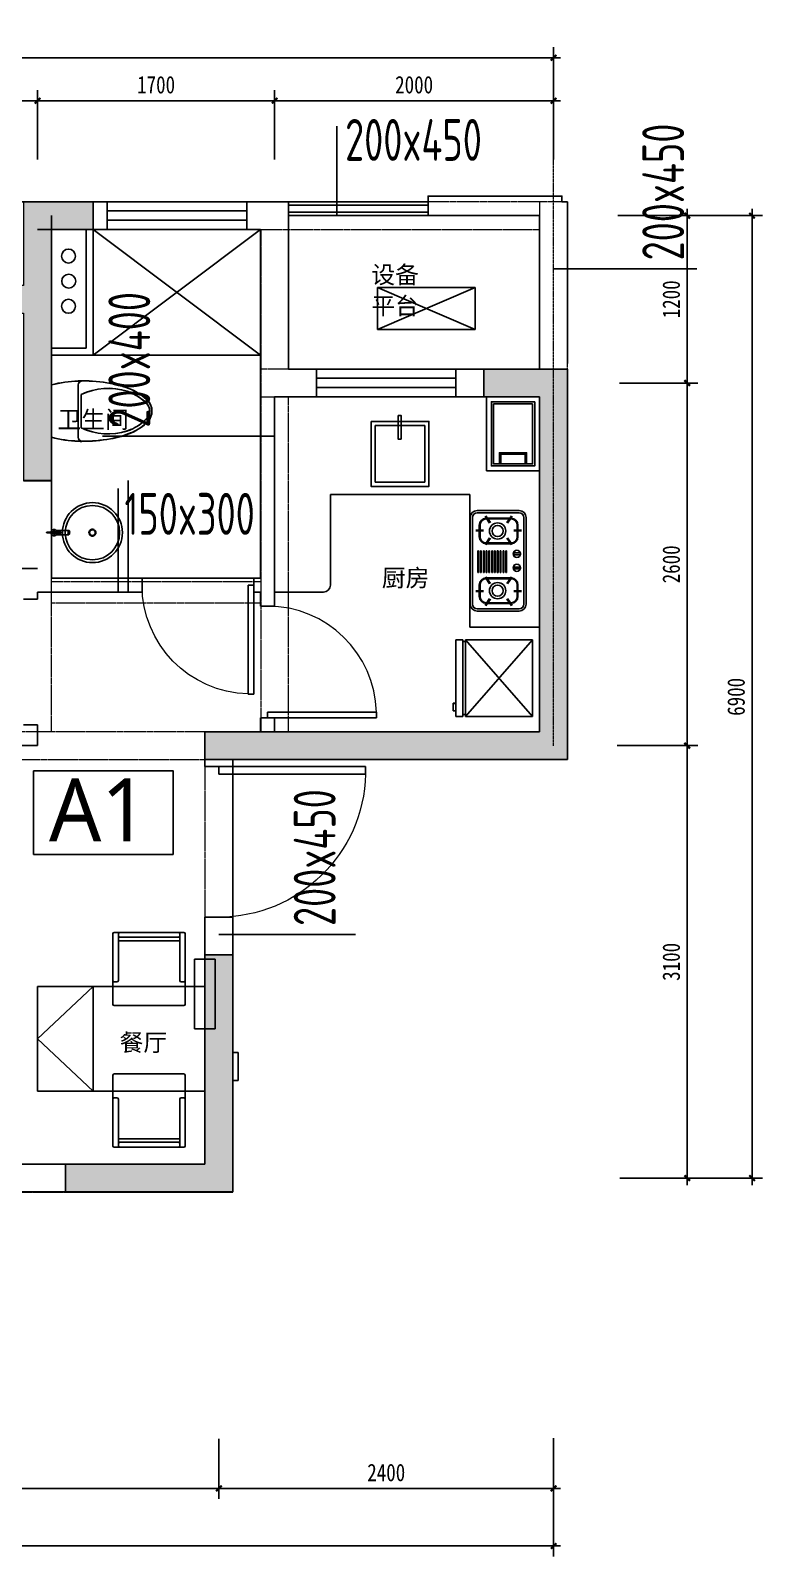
# Model space of a CAD drawing. Extents: x 3479 to 4537415, y 306 to 366510.
# Drawn here: x 4373092 to 4378340, y 271250 to 282190 of the extents above; entities that cross this region are included whole.
import ezdxf

# ---------------------------------------------------------------- set-up
doc = ezdxf.new("R2010")
doc.units = 0
doc.header["$LTSCALE"] = 10
doc.header["$MEASUREMENT"] = 0
doc.header["$PDMODE"] = 35
for name, pattern in [('DASH', [0.35, 0.25, -0.1]), ('DASHED', [0.75, 0.5, -0.25]), ('DOTE', [2.42, 2, -0.2, 0.02, -0.2])]:
    doc.linetypes.add(name, pattern=pattern)
doc.layers.get('Defpoints').update_dxf_attribs({"color": 49, "linetype": 'DASH'})
for name, color, linetype in [('2外包线', 46, 'Continuous'), ('A-OTHER', 136, 'Continuous'), ('COLUMN', 11, 'Continuous'), ('DETAIL_栏杆', 42, 'Continuous'), ('DETAIL_配电柜', 150, 'Continuous'), ('LINE', 137, 'Continuous'), ('P-FIX FURNITURE', 134, 'Continuous'), ('P-FLOOR', 117, 'Continuous'), ('P-FURNITURE', 8, 'Continuous'), ('P-TEXT', 15, 'Continuous'), ('P-TOILET', 134, 'Continuous'), ('P-WALL FIN', 4, 'Continuous'), ('PUB_DIM', 3, 'Continuous'), ('PUB_HATCH', 8, 'Continuous'), ('PUB_户型编号', 20, 'Continuous'), ('UNIT-125-01$0$UNIT-90-03$0$A-HOLE-MECH', 222, 'Continuous'), ('WALL', 2, 'Continuous'), ('WINDOW', 143, 'Continuous'), ('x集中', 2, 'Continuous'), ('y集中', 2, 'Continuous')]:
    doc.layers.add(name, color=color, linetype=linetype)
for name, color, linetype, lineweight in [('BEAM', 4, 'DASHED', 0), ('C-DOTE', 8, 'Continuous', 0), ('CWALL', 10, 'Continuous', 0), ('WALL_HATCH', 254, 'Continuous', 0)]:
    doc.layers.add(name, color=color, linetype=linetype, lineweight=lineweight)
doc.styles.add('-宋体', font='simkai.ttf', dxfattribs={"width": 0.8})
doc.styles.add('WRYH', font='')
doc.styles.add('样式 1', font='yjkeng.shx', dxfattribs={"width": 0.7, "bigfont": 'yjkchn.shx'})
doc.styles.get('WRYH').set_extended_font_data('Microsoft YaHei')
doc.dimstyles.new('DIM-050', dxfattribs={"dimscale": 50, "dimtxt": 2.5, "dimasz": 0.8, "dimexe": 1.5, "dimexo": 2.5, "dimgap": 1, "dimtad": 1, "dimdec": 0, "dimzin": 12, "dimdsep": 46, "dimtxsty": '-宋体', "dimblk": 'ARCHTICK', "dimcen": 0, "dimdle": 1, "dimclrd": 256, "dimclre": 256, "dimclrt": 9, "dimadec": 0, "dimazin": 0, "dimtfac": 1, "dimtdec": 0, "dimtix": 1, "dimtmove": 2, "dimatfit": 3, "dimldrblk": 'DOT', "dimfxl": 1.5, "dimtolj": 1, "dimtzin": 12, "dimarcsym": 0})

# ---------------------------------------------------------------- blocks, each defined once
blk = doc.blocks.new('A$C7A796BF3')
for p, q in [((200, 0), (200, -300)), ((900, 0), (200, 0)), ((200, 0), (900, -300)), ((900, 0), (200, -300)), ((900, -300), (900, 0)), ((200, -300), (900, -300))]:
    blk.add_line(p, q)
blk = doc.blocks.new('A$C3C30040B')
at = {"layer": 'P-FURNITURE'}
for p, q in [((0, 50), (0, 350)), ((15, 50), (15, 350)), ((50, 400), (670, 400)), ((50, 385), (670, 385)), ((105, 342), (187, 342)), ((105, 337), (187, 337)), ((139, 367), (139, 313)), ((142, 367), (142, 313)), ((145, 367), (145, 313)), ((615, 342), (533, 342)), ((615, 337), (533, 337)), ((575, 367), (575, 313)), ((578, 367), (578, 313)), ((578, 367), (578, 313)), ((581, 367), (581, 313)), ((705, 350), (705, 50)), ((720, 350), (720, 50)), ((38, 296), (86, 263)), ((40, 298), (87, 265)), ((42, 301), (89, 268)), ((55, 115), (55, 292)), ((60, 115), (60, 292)), ((242, 301), (195, 268)), ((244, 298), (197, 265)), ((244, 298), (197, 265)), ((246, 296), (198, 263)), ((232, 292), (232, 115)), ((237, 292), (237, 115)), ((432, 259), (276, 259)), ((276, 254), (276, 259)), ((432, 254), (276, 254)), ((432, 240), (276, 240)), ((276, 235), (276, 240)), ((432, 235), (276, 235)), ((432, 219), (276, 219)), ((276, 214), (276, 219)), ((432, 254), (432, 259)), ((432, 254), (432, 254)), ((432, 235), (432, 240)), ((432, 214), (432, 219)), ((474, 296), (522, 263)), ((476, 298), (523, 265)), ((478, 301), (525, 268)), ((483, 292), (483, 115)), ((488, 292), (488, 115)), ((678, 301), (631, 268)), ((680, 298), (633, 265)), ((682, 296), (634, 263)), ((660, 115), (660, 292)), ((665, 115), (665, 292)), ((38, 112), (86, 144)), ((40, 109), (87, 142)), ((42, 107), (89, 139)), ((242, 107), (195, 139)), ((244, 109), (197, 142)), ((246, 112), (198, 144)), ((432, 214), (276, 214)), ((432, 199), (276, 199)), ((276, 194), (276, 199)), ((432, 194), (276, 194)), ((432, 179), (276, 179)), ((276, 174), (276, 179)), ((432, 174), (276, 174)), ((432, 159), (276, 159)), ((276, 154), (276, 159)), ((432, 154), (276, 154)), ((432, 139), (276, 139)), ((276, 134), (276, 139)), ((432, 134), (276, 134)), ((432, 119), (276, 119)), ((276, 114), (276, 119)), ((432, 114), (276, 114)), ((432, 194), (432, 199)), ((432, 174), (432, 179)), ((432, 154), (432, 159)), ((432, 134), (432, 139)), ((432, 114), (432, 119)), ((474, 112), (522, 144)), ((476, 109), (523, 142)), ((478, 107), (525, 139)), ((678, 107), (631, 139)), ((680, 109), (633, 142)), ((682, 112), (634, 144)), ((670, 15), (50, 15)), ((187, 70), (105, 70)), ((187, 65), (105, 65)), ((139, 40), (139, 94)), ((142, 40), (142, 94)), ((145, 40), (145, 94)), ((432, 99), (276, 99)), ((276, 94), (276, 99)), ((432, 94), (276, 94)), ((432, 79), (276, 79)), ((276, 74), (276, 79)), ((432, 74), (276, 74)), ((432, 59), (276, 59)), ((276, 54), (276, 59)), ((432, 54), (276, 54)), ((432, 94), (432, 99)), ((432, 74), (432, 79)), ((432, 54), (432, 59)), ((533, 70), (615, 70)), ((533, 65), (615, 65)), ((575, 40), (575, 94)), ((578, 40), (578, 94)), ((581, 40), (581, 94)), ((670, 0), (50, 0))]:
    blk.add_line(p, q, dxfattribs=at)
for points in [[(303, 360), (315, 360), (315, 313), (303, 313)], [(404, 360), (417, 360), (417, 313), (404, 313)]]:
    blk.add_lwpolyline(points, close=True, dxfattribs=at)
for centre, radius in [((310, 335), 25.5), ((410, 335), 25.5), ((146, 196), 58.3), ((146, 196), 40.1), ((574, 196), 58.3), ((574, 196), 40.1)]:
    blk.add_circle(centre, radius, dxfattribs=at)
for centre, radius, start, end in [((50, 350), 50, 90, 180), ((50, 350), 35, 90, 180), ((105, 292), 50, 90, 180), ((105, 292), 45, 90, 180), ((187, 292), 50, 0, 90), ((187, 292), 45, 0, 90), ((533, 292), 50, 90, 180), ((533, 292), 45, 90, 180), ((615, 292), 50, 0, 90), ((615, 292), 45, 0, 90), ((670, 350), 50, 0, 90), ((670, 350), 35, 0, 90), ((105, 115), 50, 180, 270), ((105, 115), 45, 180, 270), ((187, 115), 45, 270, 0), ((187, 115), 50, 270, 0), ((533, 115), 50, 180, 270), ((533, 115), 45, 180, 270), ((615, 115), 45, 270, 0), ((615, 115), 50, 270, 0), ((50, 50), 50, 180, 270), ((50, 50), 35, 180, 270), ((670, 50), 35, 270, 0), ((670, 50), 50, 270, 0)]:
    blk.add_arc(centre, radius, start, end, dxfattribs=at)
blk = doc.blocks.new('A$C563C58F7')
at = {"layer": 'P-FURNITURE'}
for p, q in [((0, 569), (0, 89)), ((550, 569), (0, 569)), ((550, 569), (0, 89)), ((0, 569), (550, 89)), ((550, 89), (550, 569)), ((14, 89), (0, 89)), ((0, 69), (0, 19)), ((0, 69), (14, 69)), ((0, 19), (550, 19)), ((14, 89), (14, 69)), ((537, 89), (14, 89)), ((14, 69), (537, 69)), ((41, 19), (95, 19)), ((41, 0), (41, 19)), ((95, 0), (41, 0)), ((95, 19), (95, 0)), ((537, 89), (550, 89)), ((537, 89), (537, 69)), ((537, 69), (550, 69)), ((550, 19), (550, 69))]:
    blk.add_line(p, q, dxfattribs=at)
blk = doc.blocks.new('A$C438E3998')
at = {"layer": 'P-FURNITURE'}
for p, q in [((-660, 249), (-660, 754)), ((-650, 764), (-150, 764)), ((-620, 739), (-620, 754)), ((-620, 744), (-620, 419)), ((-180, 704), (-620, 704)), ((-610, 764), (-190, 764)), ((-610, 729), (-190, 729)), ((-180, 754), (-180, 739)), ((-180, 744), (-180, 419)), ((-140, 754), (-140, 419)), ((-1200, 375), (0, 375)), ((-1200, 375), (-1200, -375)), ((-800, 375), (-1200, 0)), ((-800, 375), (-800, -375)), ((-650, 409), (-630, 409)), ((-150, 409), (-170, 409)), ((-140, 419), (-140, 249)), ((0, -375), (0, 375)), ((-150, 239), (-650, 239)), ((-800, -375), (-1200, 0)), ((-660, -261), (-660, -766)), ((-150, -251), (-650, -251)), ((-140, -431), (-140, -261)), ((0, -375), (-1200, -375)), ((-650, -421), (-630, -421)), ((-620, -756), (-620, -431)), ((-180, -756), (-180, -431)), ((-150, -421), (-170, -421)), ((-140, -766), (-140, -431)), ((-180, -716), (-620, -716)), ((-620, -751), (-620, -766)), ((-610, -741), (-190, -741)), ((-180, -766), (-180, -751)), ((-650, -776), (-150, -776)), ((-610, -776), (-190, -776))]:
    blk.add_line(p, q, dxfattribs=at)
for centre, start, end in [((-650, 754), 90, 180), ((-610, 754), 90, 180), ((-610, 739), 180, 270), ((-190, 754), 0, 90), ((-190, 739), 270, 0), ((-150, 754), 0, 90), ((-650, 419), 180, 270), ((-630, 419), 270, 0), ((-170, 419), 180, 270), ((-150, 419), 270, 0), ((-650, 249), 180, 270), ((-150, 249), 270, 0), ((-650, -261), 90, 180), ((-150, -261), 0, 90), ((-650, -431), 90, 180), ((-630, -431), 0, 90), ((-170, -431), 90, 180), ((-150, -431), 0, 90), ((-610, -751), 90, 180), ((-190, -751), 0, 90), ((-650, -766), 180, 270), ((-610, -766), 180, 270), ((-190, -766), 270, 0), ((-150, -766), 270, 0)]:
    blk.add_arc(centre, 10, start, end, dxfattribs=at)
blk = doc.blocks.new('77')
at = {"layer": 'P-FURNITURE', "ltscale": 500}
for centre, start, end in [((-71270, 46549), 200.6733, 202.7523), ((-72304, 46549), 337.2477, 339.3267)]:
    blk.add_arc(centre, 711, start, end, dxfattribs=at)
at = {"layer": 'P-TOILET', "ltscale": 2}
blk.add_line((-71591, 46864), (-71983, 46864), dxfattribs=at)
at = {"layer": 'P-TOILET', "color": 8, "ltscale": 80}
for p, q in [((-71982, 46664), (-71592, 46664)), ((-71664, 46642), (-71911, 46642))]:
    blk.add_line(p, q, dxfattribs=at)
at = {"layer": 'P-TOILET', "ltscale": 2}
for centre, radius, start, end in [((-71169, 46645), 843, 164.8902, 178.6591), ((-72405, 46645), 843, 1.3409, 15.1098), ((-71170, 46645), 843, 178.6591, 180.5048), ((-70767, 46637), 1246, 180, 189.8547), ((-72807, 46637), 1246, 350.1453, 0), ((-72404, 46645), 843, 359.4952, 1.3409), ((-71276, 46549), 729, 189.8547, 202.7523), ((-72298, 46549), 729, 337.2477, 350.1453), ((-71596, 46415), 382, 202.7523, 225.3552), ((-71979, 46415), 382, 314.6448, 337.2477), ((-71787, 46232), 118, 229.2175, 270), ((-71787, 46232), 118, 270, 310.7825)]:
    blk.add_arc(centre, radius, start, end, dxfattribs=at)
at = {"layer": 'P-TOILET', "color": 8, "ltscale": 80}
for centre, radius, start, end in [((-71982, 46634), 30, 90, 174.5308), ((-71490, 46439), 468, 154.2699, 197.5906), ((-72085, 46439), 468, 342.4094, 25.7301), ((-71592, 46634), 30, 5.4692, 90), ((-71590, 46415), 364, 202.7523, 225.3552), ((-71985, 46415), 364, 314.6448, 337.2477), ((-71787, 46215), 84.2, 225.3552, 269.5914), ((-71788, 46215), 84.2, 270.4086, 314.6448)]:
    blk.add_arc(centre, radius, start, end, dxfattribs=at)
blk = doc.blocks.new('WEGTG')
at = {"layer": 'P-FURNITURE', "linetype": 'DASH', "ltscale": 2}
for p, q in [((2721067, 281308), (2721067, 281279)), ((2721071, 281308), (2721071, 281279)), ((2721054, 281239), (2721054, 281151)), ((2721084, 281239), (2721084, 281151))]:
    blk.add_line(p, q, dxfattribs=at)
for radius in [25, 20]:
    blk.add_circle((2721069, 280981), radius, dxfattribs=at)
for centre, radius, start, end in [((2721069, 281256), 23, 279.4881, 260.5119), ((2721069, 281308), 2.3, 0, 180), ((2721069, 281256), 12.3, 286.4135, 253.5865), ((2721069, 281256), 10.7, 288.3951, 251.6049), ((2721375, 281230), 310, 175.5082, 184.4918), ((2721069, 281254), 2.86, 0, 180), ((2721069, 281206), 2.86, 180, 0), ((2720763, 281230), 310, 355.5082, 4.4918)]:
    blk.add_arc(centre, radius, start, end, dxfattribs=at)
at = {"layer": 'P-FURNITURE', "linetype": 'DASH', "ltscale": 2, "extrusion": (0, 0, -1)}
for centre in [(2721069, 281162), (2721069, 281161), (2721069, 281151)]:
    blk.add_ellipse(centre, major_axis=(-15.7, 1.8), ratio=0.432861, start_param=2.875511, end_param=6.017103, dxfattribs=at)
at = {"layer": 'P-TOILET', "ltscale": 2}
blk.add_circle((2721069, 280981), 215, dxfattribs=at)
at = {"layer": 'P-TOILET', "color": 8, "ltscale": 80}
blk.add_circle((2721069, 280981), 195, dxfattribs=at)
blk = doc.blocks.new('A$C621A720C')
for p, q in [((5538, 5984), (5538, 6284)), ((5538, 6284), (6238, 6284)), ((6238, 6284), (5538, 5984)), ((5538, 6284), (6238, 5984)), ((6238, 6284), (6238, 5984)), ((6238, 5984), (5538, 5984))]:
    blk.add_line(p, q)
at = {"layer": 'P-FIX FURNITURE'}
for p, q in [((6200, 4800), (5200, 4800)), ((5200, 4800), (5200, 4150)), ((6200, 3850), (6200, 4800)), ((5150, 4100), (4800, 4100))]:
    blk.add_line(p, q, dxfattribs=at)
at = {"layer": 'P-FIX FURNITURE', "ltscale": 10}
blk.add_lwpolyline([(3200, 4100), (3750, 4100), (3750, 4900)], dxfattribs=at)
at = {"layer": 'P-FIX FURNITURE'}
blk.add_lwpolyline([(6200, 3850), (6700, 3850)], dxfattribs=at)
blk.add_arc((5150, 4150), 50, 270, 0, dxfattribs=at)
at = {"layer": 'P-FLOOR'}
for p, q in [((3500, 6700), (4700, 5800)), ((3500, 5800), (4700, 6700))]:
    blk.add_line(p, q, dxfattribs=at)
blk.add_lwpolyline([(3500, 6700), (4700, 6700), (4700, 5800), (3500, 5800)], close=True, dxfattribs=at)
at = {"layer": 'P-FURNITURE'}
for p, q in [((6203, 4635), (6203, 4015)), ((6218, 4635), (6218, 4015)), ((6553, 4685), (6253, 4685)), ((6553, 4670), (6253, 4670)), ((6309, 4643), (6342, 4596)), ((6312, 4645), (6345, 4598)), ((6314, 4647), (6347, 4599)), ((6318, 4630), (6495, 4630)), ((6318, 4625), (6495, 4625)), ((6498, 4647), (6466, 4599)), ((6501, 4645), (6468, 4598)), ((6503, 4643), (6471, 4596)), ((6588, 4015), (6588, 4635)), ((6603, 4015), (6603, 4635)), ((6243, 4546), (6297, 4546)), ((6243, 4543), (6297, 4543)), ((6243, 4540), (6297, 4540)), ((6268, 4498), (6268, 4580)), ((6273, 4498), (6273, 4580)), ((6309, 4443), (6342, 4490)), ((6312, 4441), (6345, 4488)), ((6314, 4439), (6347, 4487)), ((6498, 4439), (6466, 4487)), ((6501, 4441), (6468, 4488)), ((6503, 4443), (6471, 4490)), ((6570, 4546), (6516, 4546)), ((6570, 4543), (6516, 4543)), ((6570, 4543), (6516, 4543)), ((6570, 4540), (6516, 4540)), ((6540, 4580), (6540, 4498)), ((6545, 4580), (6545, 4498)), ((6257, 4397), (6257, 4241)), ((6257, 4397), (6262, 4397)), ((6262, 4397), (6262, 4241)), ((6277, 4397), (6277, 4241)), ((6277, 4397), (6282, 4397)), ((6282, 4397), (6282, 4241)), ((6297, 4397), (6297, 4241)), ((6297, 4397), (6302, 4397)), ((6302, 4397), (6302, 4241)), ((6317, 4397), (6317, 4241)), ((6317, 4397), (6322, 4397)), ((6495, 4453), (6318, 4453)), ((6495, 4448), (6318, 4448)), ((6322, 4397), (6322, 4241)), ((6337, 4397), (6337, 4241)), ((6337, 4397), (6342, 4397)), ((6342, 4397), (6342, 4241)), ((6357, 4397), (6357, 4241)), ((6357, 4397), (6362, 4397)), ((6362, 4397), (6362, 4241)), ((6377, 4397), (6377, 4241)), ((6377, 4397), (6382, 4397)), ((6382, 4397), (6382, 4241)), ((6396, 4397), (6396, 4241)), ((6396, 4397), (6401, 4397)), ((6401, 4397), (6401, 4241)), ((6417, 4397), (6417, 4241)), ((6417, 4397), (6422, 4397)), ((6422, 4397), (6422, 4241)), ((6438, 4397), (6438, 4241)), ((6438, 4397), (6443, 4397)), ((6443, 4397), (6443, 4241)), ((6457, 4397), (6457, 4241)), ((6457, 4397), (6462, 4397)), ((6457, 4397), (6457, 4397)), ((6462, 4397), (6462, 4241)), ((6257, 4241), (6262, 4241)), ((6277, 4241), (6282, 4241)), ((6297, 4241), (6302, 4241)), ((6309, 4207), (6342, 4160)), ((6312, 4209), (6345, 4162)), ((6314, 4211), (6347, 4163)), ((6317, 4241), (6322, 4241)), ((6495, 4202), (6318, 4202)), ((6495, 4197), (6318, 4197)), ((6337, 4241), (6342, 4241)), ((6357, 4241), (6362, 4241)), ((6377, 4241), (6382, 4241)), ((6396, 4241), (6401, 4241)), ((6417, 4241), (6422, 4241)), ((6438, 4241), (6443, 4241)), ((6457, 4241), (6462, 4241)), ((6498, 4211), (6466, 4163)), ((6501, 4209), (6468, 4162)), ((6501, 4209), (6468, 4162)), ((6503, 4207), (6471, 4160)), ((6243, 4110), (6297, 4110)), ((6243, 4107), (6297, 4107)), ((6243, 4104), (6297, 4104)), ((6268, 4152), (6268, 4070)), ((6273, 4152), (6273, 4070)), ((6309, 4007), (6342, 4054)), ((6312, 4005), (6345, 4052)), ((6314, 4003), (6347, 4051)), ((6498, 4003), (6466, 4051)), ((6501, 4005), (6468, 4052)), ((6503, 4007), (6471, 4054)), ((6570, 4110), (6516, 4110)), ((6570, 4107), (6516, 4107)), ((6570, 4104), (6516, 4104)), ((6540, 4070), (6540, 4152)), ((6545, 4070), (6545, 4152)), ((6253, 3980), (6553, 3980)), ((6253, 3965), (6553, 3965)), ((6318, 4025), (6495, 4025)), ((6318, 4020), (6495, 4020)), ((6100, 3209), (6100, 3759)), ((6100, 3759), (6150, 3759)), ((6150, 3746), (6150, 3759)), ((6170, 3746), (6150, 3746)), ((6150, 3223), (6150, 3746)), ((6170, 3759), (6650, 3759)), ((6170, 3746), (6170, 3759)), ((6650, 3759), (6170, 3209)), ((6650, 3209), (6170, 3759)), ((6170, 3746), (6170, 3223)), ((6650, 3759), (6650, 3209)), ((6081, 3303), (6081, 3250)), ((6100, 3303), (6081, 3303)), ((6100, 3250), (6100, 3303)), ((6081, 3250), (6100, 3250)), ((6150, 3209), (6100, 3209)), ((6150, 3209), (6150, 3223)), ((6170, 3223), (6150, 3223)), ((6170, 3223), (6170, 3209)), ((6650, 3209), (6170, 3209)), ((3640, 1146), (3640, 1651)), ((3650, 1661), (4150, 1661)), ((3680, 1636), (3680, 1651)), ((3680, 1641), (3680, 1316)), ((3690, 1661), (4110, 1661)), ((4120, 1651), (4120, 1636)), ((4120, 1641), (4120, 1316)), ((4160, 1651), (4160, 1316)), ((4120, 1601), (3680, 1601)), ((3690, 1626), (4110, 1626)), ((4160, 1316), (4160, 1146)), ((3100, 1272), (4300, 1272)), ((3100, 1272), (3100, 522)), ((3500, 1272), (3100, 897)), ((3500, 1272), (3500, 522)), ((3650, 1306), (3670, 1306)), ((4150, 1306), (4130, 1306)), ((4300, 522), (4300, 1272)), ((4150, 1136), (3650, 1136)), ((3500, 522), (3100, 897)), ((3640, 636), (3640, 131)), ((4150, 646), (3650, 646)), ((4160, 466), (4160, 636)), ((4300, 522), (3100, 522)), ((3650, 476), (3670, 476)), ((3680, 141), (3680, 466)), ((4120, 141), (4120, 466)), ((4150, 476), (4130, 476)), ((4160, 131), (4160, 466)), ((3650, 121), (4150, 121)), ((4120, 181), (3680, 181)), ((3680, 146), (3680, 131)), ((3690, 156), (4110, 156)), ((3690, 121), (4110, 121)), ((4120, 131), (4120, 146))]:
    blk.add_line(p, q, dxfattribs=at)
at = {"layer": 'P-FURNITURE', "linetype": 'DASH', "ltscale": 2}
for p, q in [((3167, 4530), (3196, 4530)), ((3167, 4525), (3196, 4525)), ((3236, 4543), (3324, 4543)), ((3236, 4512), (3324, 4512))]:
    blk.add_line(p, q, dxfattribs=at)
at = {"layer": 'P-FURNITURE'}
for points in [[(6563, 4369), (6563, 4382), (6516, 4382), (6516, 4369)], [(6563, 4268), (6563, 4280), (6516, 4280), (6516, 4268)]]:
    blk.add_lwpolyline(points, close=True, dxfattribs=at)
for centre, radius in [((6399, 4539), 58.3), ((6399, 4539), 40.1), ((6537, 4375), 25.5), ((6537, 4275), 25.5), ((6399, 4111), 58.3), ((6399, 4111), 40.1)]:
    blk.add_circle(centre, radius, dxfattribs=at)
at = {"layer": 'P-FURNITURE', "linetype": 'DASH', "ltscale": 2}
for radius in [25, 20]:
    blk.add_circle((3494, 4527), radius, dxfattribs=at)
at = {"layer": 'P-FURNITURE', "ltscale": 500}
for centre, start, end in [((3503, 4902), 67.2477, 69.3267), ((3503, 5895), 290.6733, 292.7523)]:
    blk.add_arc(centre, 683, start, end, dxfattribs=at)
at = {"layer": 'P-FURNITURE'}
for centre, radius, start, end in [((6253, 4635), 50, 90, 180), ((6253, 4635), 35, 90, 180), ((6318, 4580), 50, 90, 180), ((6318, 4580), 45, 90, 180), ((6495, 4580), 50, 0, 90), ((6495, 4580), 45, 0, 90), ((6553, 4635), 50, 0, 90), ((6553, 4635), 35, 0, 90), ((6318, 4498), 50, 180, 270), ((6318, 4498), 45, 180, 270), ((6495, 4498), 45, 270, 0), ((6495, 4498), 50, 270, 0), ((6318, 4152), 50, 90, 180), ((6318, 4152), 45, 90, 180), ((6495, 4152), 50, 0, 90), ((6495, 4152), 45, 0, 90), ((6318, 4070), 50, 180, 270), ((6318, 4070), 45, 180, 270), ((6495, 4070), 45, 270, 0), ((6495, 4070), 50, 270, 0), ((6253, 4015), 50, 180, 270), ((6253, 4015), 35, 180, 270), ((6553, 4015), 35, 270, 0), ((6553, 4015), 50, 270, 0), ((3650, 1651), 10, 90, 180), ((3690, 1651), 10, 90, 180), ((4110, 1651), 10, 0, 90), ((4150, 1651), 10, 0, 90), ((3690, 1636), 10, 180, 270), ((4110, 1636), 10, 270, 0), ((3650, 1316), 10, 180, 270), ((3670, 1316), 10, 270, 0), ((4130, 1316), 10, 180, 270), ((4150, 1316), 10, 270, 0), ((3650, 1146), 10, 180, 270), ((4150, 1146), 10, 270, 0), ((3650, 636), 10, 90, 180), ((4150, 636), 10, 0, 90), ((3650, 466), 10, 90, 180), ((3670, 466), 10, 0, 90), ((4130, 466), 10, 90, 180), ((4150, 466), 10, 0, 90), ((3650, 131), 10, 180, 270), ((3690, 146), 10, 90, 180), ((3690, 131), 10, 180, 270), ((4110, 146), 10, 0, 90), ((4110, 131), 10, 270, 0), ((4150, 131), 10, 270, 0)]:
    blk.add_arc(centre, radius, start, end, dxfattribs=at)
at = {"layer": 'P-FURNITURE', "linetype": 'DASH', "ltscale": 2}
for centre, radius, start, end in [((3167, 4527), 2.3, 90, 270), ((3219, 4527), 23, 9.4881, 350.5119), ((3219, 4527), 12.3, 16.4135, 343.5865), ((3219, 4527), 10.7, 18.3951, 341.6049), ((3221, 4527), 2.86, 90, 270), ((3245, 4221), 310, 85.5082, 94.4918), ((3245, 4834), 310, 265.5082, 274.4918), ((3269, 4527), 2.86, 270, 90)]:
    blk.add_arc(centre, radius, start, end, dxfattribs=at)
at = {"layer": 'P-FURNITURE', "linetype": 'DASH', "ltscale": 2, "extrusion": (0, 0, -1)}
for centre in [(3313, 4527), (3314, 4527), (3324, 4527)]:
    blk.add_ellipse(centre, major_axis=(-1.8, -15.7), ratio=0.432861, start_param=2.875511, end_param=6.017103, dxfattribs=at)
at = {"layer": 'P-TOILET', "ltscale": 2}
blk.add_line((3200, 5586), (3200, 5210), dxfattribs=at)
at = {"layer": 'P-TOILET', "color": 8, "ltscale": 80}
for p, q in [((3392, 5211), (3392, 5586)), ((3414, 5517), (3414, 5280))]:
    blk.add_line(p, q, dxfattribs=at)
at = {"layer": 'P-TOILET', "linetype": 'ByBlock'}
for points in [[(5686, 5368), (5707, 5368), (5707, 5198), (5686, 5198)], [(5492, 5325), (5907, 5325), (5907, 4859), (5492, 4859)], [(5522, 5295), (5877, 5295), (5877, 4889), (5522, 4889)]]:
    blk.add_lwpolyline(points, close=True, dxfattribs=at)
at = {"layer": 'P-TOILET', "ltscale": 2}
blk.add_circle((3494, 4527), 215, dxfattribs=at)
at = {"layer": 'P-TOILET', "color": 8, "ltscale": 80}
blk.add_circle((3494, 4527), 195, dxfattribs=at)
at = {"layer": 'P-TOILET', "ltscale": 2}
for centre, radius, start, end in [((3411, 4805), 809, 91.3409, 105.1098), ((3411, 4806), 809, 89.4952, 91.3409), ((3418, 4419), 1196, 80.1453, 90), ((3503, 4908), 699, 67.2477, 80.1453), ((3632, 5214), 367, 44.6448, 67.2477), ((3807, 5398), 113, 0, 40.7825), ((3807, 5398), 113, 319.2175, 0), ((3632, 5582), 367, 292.7523, 315.3552), ((3411, 5992), 809, 254.8902, 268.6591), ((3411, 5991), 809, 268.6591, 270.5048), ((3418, 6378), 1196, 270, 279.8547), ((3503, 5889), 699, 279.8547, 292.7523)]:
    blk.add_arc(centre, radius, start, end, dxfattribs=at)
at = {"layer": 'P-TOILET', "color": 8, "ltscale": 80}
for centre, radius, start, end in [((3421, 5586), 28.8, 95.4692, 180), ((3608, 5113), 449, 72.4094, 115.7301), ((3632, 5209), 350, 44.6448, 67.2477), ((3823, 5398), 80.8, 0.4086, 44.6448), ((3823, 5399), 80.8, 315.3552, 359.5914), ((3608, 5684), 449, 244.2699, 287.5906), ((3632, 5588), 350, 292.7523, 315.3552), ((3421, 5211), 28.8, 180, 264.5308)]:
    blk.add_arc(centre, radius, start, end, dxfattribs=at)
at = {"layer": 'UNIT-125-01$0$UNIT-90-03$0$A-HOLE-MECH'}
for p, q in [((3450, 5850, 0), (3450, 6700)), ((3500, 5800, 0), (3500, 6700)), ((6320, 5500), (6320, 4970)), ((6700, 4970), (6320, 4970))]:
    blk.add_line(p, q, dxfattribs=at)
at = {"layer": 'UNIT-125-01$0$UNIT-90-03$0$A-HOLE-MECH', "elevation": 0}
for points in [[(3450, 5850), (3200, 5850)], [(3500, 5800), (3200, 5800)]]:
    blk.add_lwpolyline(points, dxfattribs=at)
at = {"layer": 'UNIT-125-01$0$UNIT-90-03$0$A-HOLE-MECH'}
for points in [[(6665, 5465), (6665, 5005), (6355, 5005), (6355, 5465)], [(6650, 5450), (6650, 5020), (6370, 5020), (6370, 5450)]]:
    blk.add_lwpolyline(points, close=True, dxfattribs=at)
for points in [[(6412, 5020), (6412, 5100), (6607, 5100), (6607, 5020)], [(6422, 5020), (6422, 5090), (6597, 5090), (6597, 5020)]]:
    blk.add_lwpolyline(points, dxfattribs=at)
for centre in [(3322, 6510), (3324, 6330), (3322, 6150)]:
    blk.add_circle(centre, 50, dxfattribs=at)
at = {"color": 6, "linetype": 'DASH', "xscale": 0.96, "yscale": 0.96, "zscale": 0.96, "rotation": 90}
blk.add_blockref('77', (48190, 74314), dxfattribs=at)
at = {"color": 6, "ltscale": 0.01, "xscale": -1, "rotation": 270}
for name, p in [('A$C3C30040B', (6203, 3965)), ('A$C563C58F7', (6081, 3209))]:
    blk.add_blockref(name, p, dxfattribs=at)
at = {"color": 6}
blk.add_blockref('A$C438E3998', (4300, 897), dxfattribs=at)
at = {"layer": 'A-OTHER', "extrusion": (0, 0, -1), "zscale": -1}
blk.add_blockref('A$C7A796BF3', (-6438, 6284), dxfattribs=at)
at = {"layer": 'P-WALL FIN', "rotation": 90}
blk.add_blockref('WEGTG', (284475, -2716542), dxfattribs=at)
blk = doc.blocks.new('配电箱-01')
at = {"layer": 'DETAIL_配电柜'}
h = blk.add_hatch(color=256, dxfattribs=at)
h.dxf.hatch_style = 1
h.paths.add_polyline_path([(500, -150), (500, -75), (0, -75), (0, -150)])
for p, q in [((0, 0), (0, -150)), ((500, 0), (0, 0)), ((500, -150), (500, 0)), ((500, -75), (0, -75)), ((0, -150), (500, -150)), ((500, -150), (0, -150))]:
    blk.add_line(p, q, dxfattribs=at)
blk = doc.blocks.new('$DorLib2D$00000001')
for p, q in [((0.45, 0.975), (0.5, 0.975)), ((0.45, 0), (0.45, 0.975)), ((0.5, 0), (0.5, 0.975)), ((0.5, 0), (0.45, 0))]:
    blk.add_line(p, q)
at = {"lineweight": 13}
blk.add_arc((0.475, 0), 0.975, 91.4693, 180, dxfattribs=at)
blk = doc.blocks.new('$WINLIB2D$00000001')
at = {"color": 0}
for points in [[(-0.5, 0.5), (-0.5, -0.5)], [(-0.5, 0.5), (0.5, 0.5)], [(0.5, -0.5), (0.5, 0.5)], [(0.5, 0.167), (-0.5, 0.167)], [(0.5, -0.167), (-0.5, -0.167)], [(-0.5, -0.5), (0.5, -0.5)]]:
    blk.add_lwpolyline(points, dxfattribs=at)
blk = doc.blocks.new('_ArchTick')
at = {"color": 0, "linetype": 'ByBlock', "const_width": 0.4}
blk.add_lwpolyline([(-0.5, -0.5), (0.5, 0.5)], dxfattribs=at)
blk = doc.blocks.new('*D228')
at = {"layer": 'Defpoints', "color": 0, "transparency": 16777216}
for p in [(4373142, 281687), (4369942, 281140), (4373142, 281140)]:
    blk.add_point(p, dxfattribs=at)
at = {"layer": 'PUB_DIM', "lineweight": -2, "transparency": 16777216}
for p, q in [((4369942, 281265), (4369942, 281762)), ((4373142, 281265), (4373142, 281762)), ((4369892, 281687), (4373192, 281687))]:
    blk.add_line(p, q, dxfattribs=at)
at = {"layer": 'PUB_DIM', "lineweight": -2, "transparency": 16777216, "xscale": 40, "yscale": 40, "zscale": 40, "rotation": 180}
blk.add_blockref('_ArchTick', (4369942, 281687), dxfattribs=at)
at = {"layer": 'PUB_DIM', "lineweight": -2, "transparency": 16777216, "xscale": 40, "yscale": 40, "zscale": 40}
blk.add_blockref('_ArchTick', (4373142, 281687), dxfattribs=at)
at = {"layer": 'PUB_DIM', "color": 9, "transparency": 16777216, "insert": (4371542, 281801), "char_height": 125, "attachment_point": 5, "style": '-宋体'}
blk.add_mtext('\\A1;3200', dxfattribs=at)
blk = doc.blocks.new('_Dot')
at = {"color": 0, "linetype": 'ByBlock', "lineweight": -2}
blk.add_line((-0.5, 0), (-1, 0), dxfattribs=at)
at = {"color": 0, "linetype": 'ByBlock', "const_width": 0.5}
blk.add_lwpolyline([(-0.25, 0, 1), (0.25, 0, 1)], format="xyb", close=True, dxfattribs=at)
blk = doc.blocks.new('*D229')
at = {"layer": 'Defpoints', "color": 0, "transparency": 16777216}
for p in [(4374842, 281687), (4373142, 281140), (4374842, 281140)]:
    blk.add_point(p, dxfattribs=at)
at = {"layer": 'PUB_DIM', "lineweight": -2, "transparency": 16777216}
for p, q in [((4373142, 281265), (4373142, 281762)), ((4374842, 281265), (4374842, 281762)), ((4373092, 281687), (4374892, 281687))]:
    blk.add_line(p, q, dxfattribs=at)
at = {"layer": 'PUB_DIM', "lineweight": -2, "transparency": 16777216, "xscale": 40, "yscale": 40, "zscale": 40, "rotation": 180}
blk.add_blockref('_ArchTick', (4373142, 281687), dxfattribs=at)
at = {"layer": 'PUB_DIM', "lineweight": -2, "transparency": 16777216, "xscale": 40, "yscale": 40, "zscale": 40}
blk.add_blockref('_ArchTick', (4374842, 281687), dxfattribs=at)
at = {"layer": 'PUB_DIM', "color": 9, "transparency": 16777216, "insert": (4373992, 281801), "char_height": 125, "attachment_point": 5, "style": '-宋体'}
blk.add_mtext('\\A1;1700', dxfattribs=at)
blk = doc.blocks.new('*D230')
at = {"layer": 'Defpoints', "color": 0, "transparency": 16777216}
for p in [(4376842, 281687), (4374842, 281140), (4376842, 281140)]:
    blk.add_point(p, dxfattribs=at)
at = {"layer": 'PUB_DIM', "lineweight": -2, "transparency": 16777216}
for p, q in [((4374842, 281265), (4374842, 281762)), ((4376842, 281265), (4376842, 281762)), ((4374792, 281687), (4376892, 281687))]:
    blk.add_line(p, q, dxfattribs=at)
at = {"layer": 'PUB_DIM', "lineweight": -2, "transparency": 16777216, "xscale": 40, "yscale": 40, "zscale": 40, "rotation": 180}
blk.add_blockref('_ArchTick', (4374842, 281687), dxfattribs=at)
at = {"layer": 'PUB_DIM', "lineweight": -2, "transparency": 16777216, "xscale": 40, "yscale": 40, "zscale": 40}
blk.add_blockref('_ArchTick', (4376842, 281687), dxfattribs=at)
at = {"layer": 'PUB_DIM', "color": 9, "transparency": 16777216, "insert": (4375842, 281801), "char_height": 125, "attachment_point": 5, "style": '-宋体'}
blk.add_mtext('\\A1;2000', dxfattribs=at)
blk = doc.blocks.new('*D232')
at = {"layer": 'Defpoints', "color": 0, "transparency": 16777216}
for p in [(4374442, 272218), (4370242, 272163), (4374442, 271738)]:
    blk.add_point(p, dxfattribs=at)
at = {"layer": 'PUB_DIM', "lineweight": -2, "transparency": 16777216}
for p, q in [((4374442, 272093), (4374442, 271663)), ((4370242, 272038), (4370242, 271663)), ((4370192, 271738), (4374492, 271738))]:
    blk.add_line(p, q, dxfattribs=at)
at = {"layer": 'PUB_DIM', "lineweight": -2, "transparency": 16777216, "xscale": 40, "yscale": 40, "zscale": 40, "rotation": 180}
blk.add_blockref('_ArchTick', (4370242, 271738), dxfattribs=at)
at = {"layer": 'PUB_DIM', "lineweight": -2, "transparency": 16777216, "xscale": 40, "yscale": 40, "zscale": 40}
blk.add_blockref('_ArchTick', (4374442, 271738), dxfattribs=at)
at = {"layer": 'PUB_DIM', "color": 9, "transparency": 16777216, "insert": (4372342, 271851), "char_height": 125, "attachment_point": 5, "style": '-宋体'}
blk.add_mtext('\\A1;4200', dxfattribs=at)
blk = doc.blocks.new('*D233')
at = {"layer": 'Defpoints', "color": 0, "transparency": 16777216}
for p in [(4374442, 272218), (4376842, 272222), (4376842, 271738)]:
    blk.add_point(p, dxfattribs=at)
at = {"layer": 'PUB_DIM', "lineweight": -2, "transparency": 16777216}
for p, q in [((4374442, 272093), (4374442, 271663)), ((4376842, 272097), (4376842, 271663)), ((4374392, 271738), (4376892, 271738))]:
    blk.add_line(p, q, dxfattribs=at)
at = {"layer": 'PUB_DIM', "lineweight": -2, "transparency": 16777216, "xscale": 40, "yscale": 40, "zscale": 40, "rotation": 180}
blk.add_blockref('_ArchTick', (4374442, 271738), dxfattribs=at)
at = {"layer": 'PUB_DIM', "lineweight": -2, "transparency": 16777216, "xscale": 40, "yscale": 40, "zscale": 40}
blk.add_blockref('_ArchTick', (4376842, 271738), dxfattribs=at)
at = {"layer": 'PUB_DIM', "color": 9, "transparency": 16777216, "insert": (4375642, 271851), "char_height": 125, "attachment_point": 5, "style": '-宋体'}
blk.add_mtext('\\A1;2400', dxfattribs=at)
blk = doc.blocks.new('*D234')
at = {"layer": 'Defpoints', "color": 0, "transparency": 16777216}
for p in [(4377178, 280863), (4377189, 279663), (4377800, 279663)]:
    blk.add_point(p, dxfattribs=at)
at = {"layer": 'PUB_DIM', "lineweight": -2, "transparency": 16777216}
for p, q in [((4377303, 280863), (4377875, 280863)), ((4377800, 280913), (4377800, 279613)), ((4377314, 279663), (4377875, 279663))]:
    blk.add_line(p, q, dxfattribs=at)
at = {"layer": 'PUB_DIM', "lineweight": -2, "transparency": 16777216, "xscale": 40, "yscale": 40, "zscale": 40}
for p, rotation in [((4377800, 280863), 90), ((4377800, 279663), 270)]:
    blk.add_blockref('_ArchTick', p, dxfattribs=dict(at, rotation=rotation))
at = {"layer": 'PUB_DIM', "color": 9, "transparency": 16777216, "insert": (4377686, 280263), "char_height": 125, "attachment_point": 5, "rotation": 90, "style": '-宋体'}
blk.add_mtext('\\A1;1200', dxfattribs=at)
blk = doc.blocks.new('*D235')
at = {"layer": 'Defpoints', "color": 0, "transparency": 16777216}
for p in [(4377189, 279663), (4377172, 277063), (4377800, 277063)]:
    blk.add_point(p, dxfattribs=at)
at = {"layer": 'PUB_DIM', "lineweight": -2, "transparency": 16777216}
for p, q in [((4377314, 279663), (4377875, 279663)), ((4377800, 279713), (4377800, 277013)), ((4377297, 277063), (4377875, 277063))]:
    blk.add_line(p, q, dxfattribs=at)
at = {"layer": 'PUB_DIM', "lineweight": -2, "transparency": 16777216, "xscale": 40, "yscale": 40, "zscale": 40}
for p, rotation in [((4377800, 279663), 90), ((4377800, 277063), 270)]:
    blk.add_blockref('_ArchTick', p, dxfattribs=dict(at, rotation=rotation))
at = {"layer": 'PUB_DIM', "color": 9, "transparency": 16777216, "insert": (4377686, 278363), "char_height": 125, "attachment_point": 5, "rotation": 90, "style": '-宋体'}
blk.add_mtext('\\A1;2600', dxfattribs=at)
blk = doc.blocks.new('*D236')
at = {"layer": 'Defpoints', "color": 0, "transparency": 16777216}
for p in [(4377172, 277063), (4377193, 273963), (4377800, 273963)]:
    blk.add_point(p, dxfattribs=at)
at = {"layer": 'PUB_DIM', "lineweight": -2, "transparency": 16777216}
for p, q in [((4377297, 277063), (4377875, 277063)), ((4377800, 277113), (4377800, 273913)), ((4377318, 273963), (4377875, 273963))]:
    blk.add_line(p, q, dxfattribs=at)
at = {"layer": 'PUB_DIM', "lineweight": -2, "transparency": 16777216, "xscale": 40, "yscale": 40, "zscale": 40}
for p, rotation in [((4377800, 277063), 90), ((4377800, 273963), 270)]:
    blk.add_blockref('_ArchTick', p, dxfattribs=dict(at, rotation=rotation))
at = {"layer": 'PUB_DIM', "color": 9, "transparency": 16777216, "insert": (4377686, 275513), "char_height": 125, "attachment_point": 5, "rotation": 90, "style": '-宋体'}
blk.add_mtext('\\A1;3100', dxfattribs=at)
blk = doc.blocks.new('*D220')
at = {"layer": 'Defpoints', "color": 0, "transparency": 16777216}
for p in [(4376842, 281995), (4368442, 281140), (4376842, 281140)]:
    blk.add_point(p, dxfattribs=at)
at = {"layer": 'PUB_DIM', "lineweight": -2, "transparency": 16777216}
for p, q in [((4368442, 281265), (4368442, 282070)), ((4376842, 281265), (4376842, 282070)), ((4368392, 281995), (4376892, 281995))]:
    blk.add_line(p, q, dxfattribs=at)
at = {"layer": 'PUB_DIM', "lineweight": -2, "transparency": 16777216, "xscale": 40, "yscale": 40, "zscale": 40, "rotation": 180}
blk.add_blockref('_ArchTick', (4368442, 281995), dxfattribs=at)
at = {"layer": 'PUB_DIM', "lineweight": -2, "transparency": 16777216, "xscale": 40, "yscale": 40, "zscale": 40}
blk.add_blockref('_ArchTick', (4376842, 281995), dxfattribs=at)
at = {"layer": 'PUB_DIM', "color": 9, "transparency": 16777216, "insert": (4372642, 282108), "char_height": 125, "attachment_point": 5, "style": '-宋体'}
blk.add_mtext('\\A1;8400', dxfattribs=at)
blk = doc.blocks.new('*D221')
at = {"layer": 'Defpoints', "color": 0, "transparency": 16777216}
for p in [(4377178, 280863), (4377193, 273963), (4378265, 273963)]:
    blk.add_point(p, dxfattribs=at)
at = {"layer": 'PUB_DIM', "lineweight": -2, "transparency": 16777216}
for p, q in [((4377303, 280863), (4378340, 280863)), ((4378265, 280913), (4378265, 273913)), ((4377318, 273963), (4378340, 273963))]:
    blk.add_line(p, q, dxfattribs=at)
at = {"layer": 'PUB_DIM', "lineweight": -2, "transparency": 16777216, "xscale": 40, "yscale": 40, "zscale": 40}
for p, rotation in [((4378265, 280863), 90), ((4378265, 273963), 270)]:
    blk.add_blockref('_ArchTick', p, dxfattribs=dict(at, rotation=rotation))
at = {"layer": 'PUB_DIM', "color": 9, "transparency": 16777216, "insert": (4378151, 277413), "char_height": 125, "attachment_point": 5, "rotation": 90, "style": '-宋体'}
blk.add_mtext('\\A1;6900', dxfattribs=at)
blk = doc.blocks.new('*D222')
at = {"layer": 'Defpoints', "color": 0, "transparency": 16777216}
for p in [(4368442, 272205), (4376842, 272222), (4376842, 271325)]:
    blk.add_point(p, dxfattribs=at)
at = {"layer": 'PUB_DIM', "lineweight": -2, "transparency": 16777216}
for p, q in [((4376842, 272097), (4376842, 271250)), ((4368442, 272080), (4368442, 271250)), ((4368392, 271325), (4376892, 271325))]:
    blk.add_line(p, q, dxfattribs=at)
at = {"layer": 'PUB_DIM', "lineweight": -2, "transparency": 16777216, "xscale": 40, "yscale": 40, "zscale": 40, "rotation": 180}
blk.add_blockref('_ArchTick', (4368442, 271325), dxfattribs=at)
at = {"layer": 'PUB_DIM', "lineweight": -2, "transparency": 16777216, "xscale": 40, "yscale": 40, "zscale": 40}
blk.add_blockref('_ArchTick', (4376842, 271325), dxfattribs=at)
at = {"layer": 'PUB_DIM', "color": 9, "transparency": 16777216, "insert": (4372642, 271438), "char_height": 125, "attachment_point": 5, "style": '-宋体'}
blk.add_mtext('\\A1;8400', dxfattribs=at)
blk = doc.blocks.new('SDFASF')
at = {"layer": 'WALL_HATCH'}
for points in [[(4373601, 261961), (4373601, 263761), (4373901, 263761), (4373901, 263961), (4373401, 263961), (4373401, 263361), (4373201, 263361), (4373201, 263161), (4373401, 263161), (4373401, 261961)], [(4374701, 259961), (4375201, 259961), (4376901, 259961), (4377301, 259961), (4377301, 262761), (4376701, 262761), (4376701, 262561), (4377101, 262561), (4377101, 260161), (4376901, 260161), (4375201, 260161), (4374701, 260161)], [(4374701, 257061), (4373701, 257061), (4373701, 256861), (4374901, 256861), (4374901, 258561), (4374701, 258561)]]:
    blk.add_hatch(color=256, dxfattribs=at).paths.add_polyline_path(points)
at = {"layer": 'BEAM'}
for p, q in [((4375201, 263961), (4373901, 263961, 0)), ((4377301, 263961), (4375201, 263961)), ((4377101, 263961), (4377101, 262761)), ((4377301, 262761), (4377301, 263961)), ((4373901, 263761, 0), (4375201, 263761)), ((4375101, 263761), (4375101, 260161)), ((4375201, 263761), (4377101, 263761)), ((4375301, 262761), (4375301, 263761)), ((4376701, 262761), (4375101, 262761)), ((4375101, 262561), (4376701, 262561)), ((4375301, 261161), (4375301, 262561)), ((4373601, 261161), (4373601, 261961)), ((4375101, 261236), (4373601, 261236)), ((4373601, 260161), (4373601, 261161)), ((4375301, 260161), (4375301, 261161)), ((4373601, 261086), (4375101, 261086)), ((4374701, 260161), (4370801, 260161)), ((4370801, 259961), (4373501, 259961)), ((4373501, 259961), (4374701, 259961)), ((4374701, 259961), (4374701, 258561)), ((4374901, 258561), (4374901, 259961)), ((4373701, 257061), (4371901, 257061)), ((4371901, 256861), (4373701, 256861))]:
    blk.add_line(p, q, dxfattribs=at)
at = {"layer": 'C-DOTE', "linetype": 'DOTE'}
blk.add_line((4377201, 260061), (4377201, 264961), dxfattribs=at)
at = {"layer": 'CWALL'}
for points in [[(4373601, 263761), (4373901, 263761), (4373901, 263961), (4373401, 263961), (4373401, 263361), (4373201, 263361), (4373201, 263161), (4373401, 263161), (4373401, 261961), (4373601, 261961)], [(4375201, 259961), (4376901, 259961), (4377301, 259961), (4377301, 262761), (4376701, 262761), (4376701, 262561), (4377101, 262561), (4377101, 260161), (4376901, 260161), (4375201, 260161), (4374701, 260161), (4374701, 259961)], [(4373701, 257061), (4373701, 256861), (4374901, 256861), (4374901, 258561), (4374701, 258561), (4374701, 257061)]]:
    blk.add_lwpolyline(points, close=True, dxfattribs=at)
at = {"layer": 'x集中'}
for p, q in [((4375646, 263861), (4375646, 264502)), ((4374078, 261161), (4374078, 261906))]:
    blk.add_line(p, q, dxfattribs=at)
at = {"layer": 'y集中'}
for p, q in [((4377201, 263480), (4378229, 263480)), ((4375201, 262281), (4373967, 262281)), ((4373501, 261332), (4372030, 261332)), ((4374801, 258708), (4375780, 258708))]:
    blk.add_line(p, q, dxfattribs=at)
at = {"layer": 'x集中', "style": '样式 1', "width": 0.7}
blk.add_text('200x450', height=300, dxfattribs=at).set_placement((4375706, 264254))
at = {"layer": 'y集中', "style": '样式 1', "width": 0.7}
for s, rotation, p in [('200x450', 90, (4378137, 263540)), ('200x400', 90, (4374309, 262341)), ('150x300', 0, (4374124, 261573)), ('200x450', 90, (4375638, 258768))]:
    blk.add_text(s, height=300, rotation=rotation, dxfattribs=at).set_placement(p)

msp = doc.modelspace()

# ---------------------------------------------------------------- hatches: boundary and pattern name
at = {"layer": 'PUB_HATCH'}
for points in [[(4373541.5, 280763.2), (4373541.5, 280963.2), (4373041.5, 280963.2), (4373041.5, 280363.2), (4372841.5, 280363.2), (4372841.5, 280163.2), (4373041.5, 280163.2), (4373041.5, 278963.2), (4373241.5, 278963.2), (4373241.5, 280763.2)], [(4376941.5, 276963.2), (4376941.5, 279763.2), (4376341.5, 279763.2), (4376341.5, 279563.2), (4376741.5, 279563.2), (4376741.5, 277163.2), (4374341.5, 277163.2), (4374341.5, 276963.2)], [(4373341.5, 273863.2), (4374541.5, 273863.2), (4374541.5, 275563.2), (4374341.5, 275563.2), (4374341.5, 274063.2), (4373341.5, 274063.2)]]:
    msp.add_hatch(color=256, dxfattribs=at).paths.add_polyline_path(points)

# ---------------------------------------------------------------- linework, layer by layer
at = {"layer": '2外包线'}
msp.add_lwpolyline([(4376901.5, 280963.2), (4376901.5, 281003.2), (4375941.5, 281003.2), (4375941.5, 280963.2)], dxfattribs=at)
at = {"layer": 'COLUMN'}
for p, q in [((4373541.5, 280963.2), (4373041.5, 280963.2)), ((4373541.5, 280763.2), (4373541.5, 280963.2)), ((4373241.5, 278963.2), (4373241.5, 280763.2)), ((4373241.5, 280763.2), (4373541.5, 280763.2)), ((4376941.5, 279763.2), (4376341.5, 279763.2)), ((4376341.5, 279763.2), (4376341.5, 279563.2)), ((4376941.5, 276963.2), (4376941.5, 279763.2)), ((4376341.5, 279563.2), (4376741.5, 279563.2)), ((4376741.5, 279563.2), (4376741.5, 277163.2)), ((4373041.5, 278963.2), (4373241.5, 278963.2)), ((4376741.5, 277163.2), (4374341.5, 277163.2)), ((4374341.5, 277163.2), (4374341.5, 276963.2)), ((4374341.5, 276963.2), (4376941.5, 276963.2)), ((4374541.5, 275563.2), (4374341.5, 275563.2)), ((4374341.5, 275563.2), (4374341.5, 274063.2)), ((4374541.5, 273863.2), (4374541.5, 275563.2)), ((4374341.5, 274063.2), (4373341.5, 274063.2)), ((4373341.5, 274063.2), (4373341.5, 273863.2)), ((4373341.5, 273863.2), (4374541.5, 273863.2))]:
    msp.add_line(p, q, dxfattribs=at)
at = {"layer": 'DETAIL_栏杆'}
for p, q in [((4374941.5, 280938.2), (4375941.5, 280938.2)), ((4374941.5, 280888.2), (4375941.5, 280888.2))]:
    msp.add_line(p, q, dxfattribs=at)
at = {"layer": 'LINE'}
for p, q in [((4375941.5, 280963.2), (4374941.5, 280963.2)), ((4374941.5, 280863.2), (4375941.5, 280863.2))]:
    msp.add_line(p, q, dxfattribs=at)
at = {"layer": 'PUB_户型编号'}
msp.add_lwpolyline([(4373113.5, 276882.7), (4373113.5, 276282.7), (4374113.5, 276282.7), (4374113.5, 276882.7)], close=True, dxfattribs=at)
at = {"layer": 'WALL'}
for p, q in [((4373141.5, 280963.2), (4369341.5, 280963.2)), ((4373641.5, 280963.2), (4373141.5, 280963.2)), ((4373641.5, 280763.2), (4373641.5, 280963.2)), ((4374841.5, 280963.2), (4374641.5, 280963.2)), ((4374641.5, 280963.2), (4374641.5, 280763.2)), ((4374941.5, 280963.2), (4374841.5, 280963.2)), ((4374941.5, 280863.2), (4374941.5, 280963.2)), ((4375941.5, 281003.2), (4375941.5, 280963.2)), ((4376901.5, 281003.2), (4375941.5, 281003.2)), ((4375941.5, 280863.2), (4375941.5, 280963.2)), ((4376901.5, 280963.2), (4376901.5, 281003.2)), ((4376941.5, 280963.2), (4376901.5, 280963.2)), ((4376941.5, 279803.2), (4376941.5, 280963.2)), ((4373241.5, 280863.2), (4373241.5, 280263.2)), ((4374941.5, 280863.2), (4374941.5, 279763.2)), ((4375941.5, 280863.2), (4376741.5, 280863.2)), ((4376741.5, 280863.2), (4376741.5, 279763.2)), ((4373141.5, 280763.2), (4373641.5, 280763.2)), ((4374641.5, 280763.2), (4374741.5, 280763.2)), ((4374741.5, 280763.2), (4374741.5, 279663.2)), ((4373241.5, 280263.2), (4373241.5, 278263.2)), ((4375141.5, 279763.2), (4374941.5, 279763.2)), ((4375141.5, 279563.2), (4375141.5, 279763.2)), ((4376741.5, 279763.2), (4376141.5, 279763.2)), ((4376141.5, 279763.2), (4376141.5, 279563.2)), ((4374741.5, 279663.2), (4374741.5, 278263.2)), ((4374841.5, 279563.2), (4375141.5, 279563.2)), ((4374841.5, 279563.2), (4374841.5, 278263.2)), ((4376141.5, 279563.2), (4376741.5, 279563.2)), ((4376741.5, 279563.2), (4376741.5, 277163.2)), ((4376941.5, 279563.2), (4376941.5, 276963.2)), ((4373891.5, 278263.2), (4373241.5, 278263.2)), ((4373891.5, 278163.2), (4373891.5, 278263.2)), ((4374741.5, 278263.2), (4374691.5, 278263.2)), ((4374691.5, 278263.2), (4374691.5, 278163.2)), ((4374841.5, 278063.2), (4374841.5, 278263.2)), ((4373041.5, 278113.2), (4373141.5, 278113.2)), ((4373141.5, 278113.2), (4373141.5, 278163.2)), ((4373241.5, 278163.2), (4373141.5, 278163.2)), ((4373241.5, 278163.2), (4373891.5, 278163.2)), ((4373241.5, 278163.2), (4373241.5, 278163.2)), ((4374691.5, 278163.2), (4374741.5, 278163.2)), ((4374741.5, 278163.2), (4374741.5, 278063.2)), ((4374741.5, 278063.2), (4374841.5, 278063.2)), ((4374841.5, 277263.2), (4374741.5, 277263.2)), ((4374741.5, 277263.2), (4374741.5, 277163.2)), ((4374841.5, 277163.2), (4374841.5, 277263.2)), ((4373141.5, 277213.2), (4373041.5, 277213.2)), ((4373141.5, 277063.2), (4373141.5, 277213.2)), ((4374341.5, 277163.2), (4374341.5, 276913.2)), ((4374741.5, 277163.2), (4374341.5, 277163.2)), ((4376741.5, 277163.2), (4374841.5, 277163.2)), ((4373141.5, 277063.2), (4370041.5, 277063.2)), ((4374341.5, 276913.2), (4374541.5, 276913.2)), ((4374541.5, 276913.2), (4374541.5, 276963.2)), ((4374841.5, 276963.2), (4374541.5, 276963.2)), ((4376941.5, 276963.2), (4374841.5, 276963.2)), ((4374541.5, 275833.2), (4374341.5, 275833.2)), ((4374341.5, 275833.2), (4374341.5, 274763.2)), ((4374541.5, 274863.2), (4374541.5, 275833.2)), ((4374581.5, 274863.2), (4374541.5, 274863.2)), ((4374581.5, 274663.2), (4374581.5, 274863.2)), ((4374341.5, 274763.2), (4374341.5, 274063.2)), ((4374541.5, 274663.2), (4374581.5, 274663.2)), ((4374541.5, 274663.2), (4374541.5, 273863.2)), ((4373441.5, 274063.2), (4370241.5, 274063.2)), ((4374341.5, 274063.2), (4373441.5, 274063.2)), ((4373341.5, 273863.2), (4370341.5, 273863.2)), ((4373441.5, 273863.2), (4373341.5, 273863.2)), ((4374541.5, 273863.2), (4373441.5, 273863.2))]:
    msp.add_line(p, q, dxfattribs=at)
at = {"layer": 'WINDOW'}
for p, q in [((4373891.5, 278263.2), (4374691.5, 278263.2)), ((4374541.5, 276913.2), (4374541.5, 275833.2))]:
    msp.add_line(p, q, dxfattribs=at)

# ---------------------------------------------------------------- block references
msp.add_blockref('SDFASF', (-359.1, 17001.9))
at = {"layer": 'DETAIL_配电柜', "rotation": 89.99999996423551}
msp.add_blockref('配电箱-01', (4374266.5, 275033.2), dxfattribs=at)
at = {"layer": 'P-FURNITURE'}
msp.add_blockref('A$C621A720C', (4370041.5, 274063.2, 0), dxfattribs=at)
at = {"layer": 'WINDOW'}
for name, p, xscale, yscale, zscale, rotation in [('$WINLIB2D$00000001', (4374141.5, 280863.2), -1000, -200, -1000, 180), ('$WINLIB2D$00000001', (4375641.5, 279663.2), -1000, -200, -1000, 180.0000000062032), ('$DorLib2D$00000001', (4374791.5, 277663.2), 800, 800, 800, 270), ('$DorLib2D$00000001', (4374441.5, 276373.2), -1080, 1080, -1080, 270.0000000000014)]:
    msp.add_blockref(name, p, dxfattribs=dict(at, xscale=xscale, yscale=yscale, zscale=zscale, rotation=rotation))
at = {"layer": 'WINDOW', "xscale": 800, "yscale": -800, "zscale": 800}
msp.add_blockref('$DorLib2D$00000001', (4374291.5, 278213.2), dxfattribs=at)

# ---------------------------------------------------------------- texts
at = {"layer": 'P-TEXT', "style": 'WRYH'}
for s, p in [('设备', (4375535.3, 280377.1)), ('平台', (4375535.3, 280153.4)), ('卫生间', (4373284.6, 279338.9, 0)), ('厨房', (4375610.3, 278203.7)), ('餐厅', (4373730.4, 274872.8))]:
    msp.add_text(s, height=125, dxfattribs=at).set_placement(p)
at = {"layer": 'PUB_户型编号', "style": 'WRYH'}
msp.add_text('A1', height=450, dxfattribs=at).set_placement((4373224.6, 276378))

# ---------------------------------------------------------------- dimensions: what is measured, and where the dimension line sits
at = {"layer": 'PUB_DIM'}
for base, p1, p2, picture, middle in [((4376841.5, 281995), (4368441.5, 281140), (4376841.5, 281140), '*D220', (4372641.5, 282108.2)), ((4376841.5, 271324.8), (4368441.5, 272205.2), (4376841.5, 272222.5), '*D222', (4372641.5, 271438)), ((4374441.5, 271737.8), (4370241.5, 272163.2), (4374441.5, 272218.1), '*D232', (4372341.5, 271851)), ((4376841.5, 271737.8), (4374441.5, 272218.1), (4376841.5, 272222.5), '*D233', (4375641.5, 271851))]:
    dim = msp.add_linear_dim(base=base, p1=p1, p2=p2, dimstyle='DIM-050', dxfattribs=at)
    dim.commit()
    dim.dimension.update_dxf_attribs({"geometry": picture, "text_midpoint": middle})
for p1, p2, picture, middle in [((4369941.5, 281140), (4373141.5, 281140), '*D228', (4371541.5, 281800.6)), ((4373141.5, 281140), (4374841.5, 281140), '*D229', (4373991.5, 281800.6)), ((4374841.5, 281140), (4376841.5, 281140), '*D230', (4375841.5, 281800.6))]:
    dim = msp.add_aligned_dim(p1=p1, p2=p2, distance=547.4, dimstyle='DIM-050', dxfattribs=at)
    dim.commit()
    dim.dimension.update_dxf_attribs({"geometry": picture, "text_midpoint": middle})
for base, p1, p2, picture, middle in [((4377799.6, 279663.2), (4377178.5, 280863.2), (4377188.7, 279663.2), '*D234', (4377686.4, 280263.2)), ((4378264.7, 273963.2), (4377178.5, 280863.2), (4377193, 273963.2), '*D221', (4378151.5, 277413.2)), ((4377799.6, 277063.2), (4377188.7, 279663.2), (4377171.9, 277063.2), '*D235', (4377686.4, 278363.2)), ((4377799.6, 273963.2), (4377171.9, 277063.2), (4377193, 273963.2), '*D236', (4377686.4, 275513.2))]:
    dim = msp.add_linear_dim(base=base, p1=p1, p2=p2, angle=90, dimstyle='DIM-050', dxfattribs=at)
    dim.commit()
    dim.dimension.update_dxf_attribs({"geometry": picture, "text_midpoint": middle})

doc.saveas('drawing.dxf')
